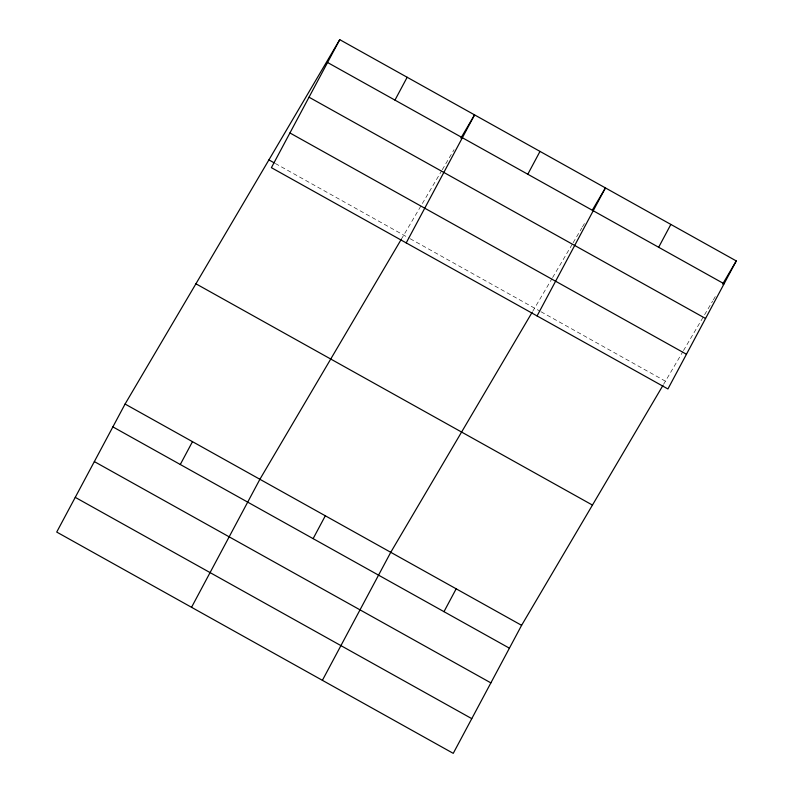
<?xml version="1.0" encoding="UTF-8"?>
<svg xmlns="http://www.w3.org/2000/svg" width="793" height="793" viewBox="0 0 793 793"><rect width="100%" height="100%" fill="white"/><g stroke="black" fill="none" stroke-linecap="round" stroke-linejoin="round"><path stroke-width="0.59" stroke-dasharray="3.96 2.97" d="M401.238 239.377L441.642 170.792M442.256 169.742L454.062 149.699M532.708 311.342L551.987 278.63M552.602 277.57L572.487 243.818M573.111 242.767L581.814 227.997M582.439 226.947L584.917 222.724M663.563 384.367L682.842 351.656M683.457 350.595L703.966 315.792M704.59 314.732L712.669 301.023M713.294 299.972L715.772 295.749M275.33 163.477L409.089 238.128M410.169 238.733L539.944 311.153M541.014 311.758L665.436 381.185"/><path stroke-width="1.19" d="M339.751 39.65L271.394 167.67L667.924 388.957L736.281 260.937L339.751 39.65L125.076 404.043L56.719 532.063L453.249 753.35L521.606 625.33L662.938 385.428M180.289 464.5L192.481 441.661M394.964 100.116L407.166 77.268M191.539 607.299L259.896 479.279L401.238 239.377M406.214 242.906L474.571 114.886L460.902 138.091M313.126 538.635L325.318 515.787M527.801 174.242L540.003 151.404M322.394 680.325L390.751 552.305L532.083 312.402M537.069 315.931L605.426 187.911L592.381 210.066M443.981 611.661L456.173 588.822M658.656 247.267L670.858 224.429M722.611 284.142L736.281 260.937M327.559 62.498L724.088 283.785M309.022 97.202L705.552 318.489M289.931 132.966L686.46 354.253M268.906 159.899L274.259 162.882M195.921 283.795L592.45 505.082M125.076 404.043L521.606 625.33M112.874 426.882L509.403 648.178M94.347 461.595L490.877 682.882M75.246 497.35L471.776 718.646"/></g></svg>
